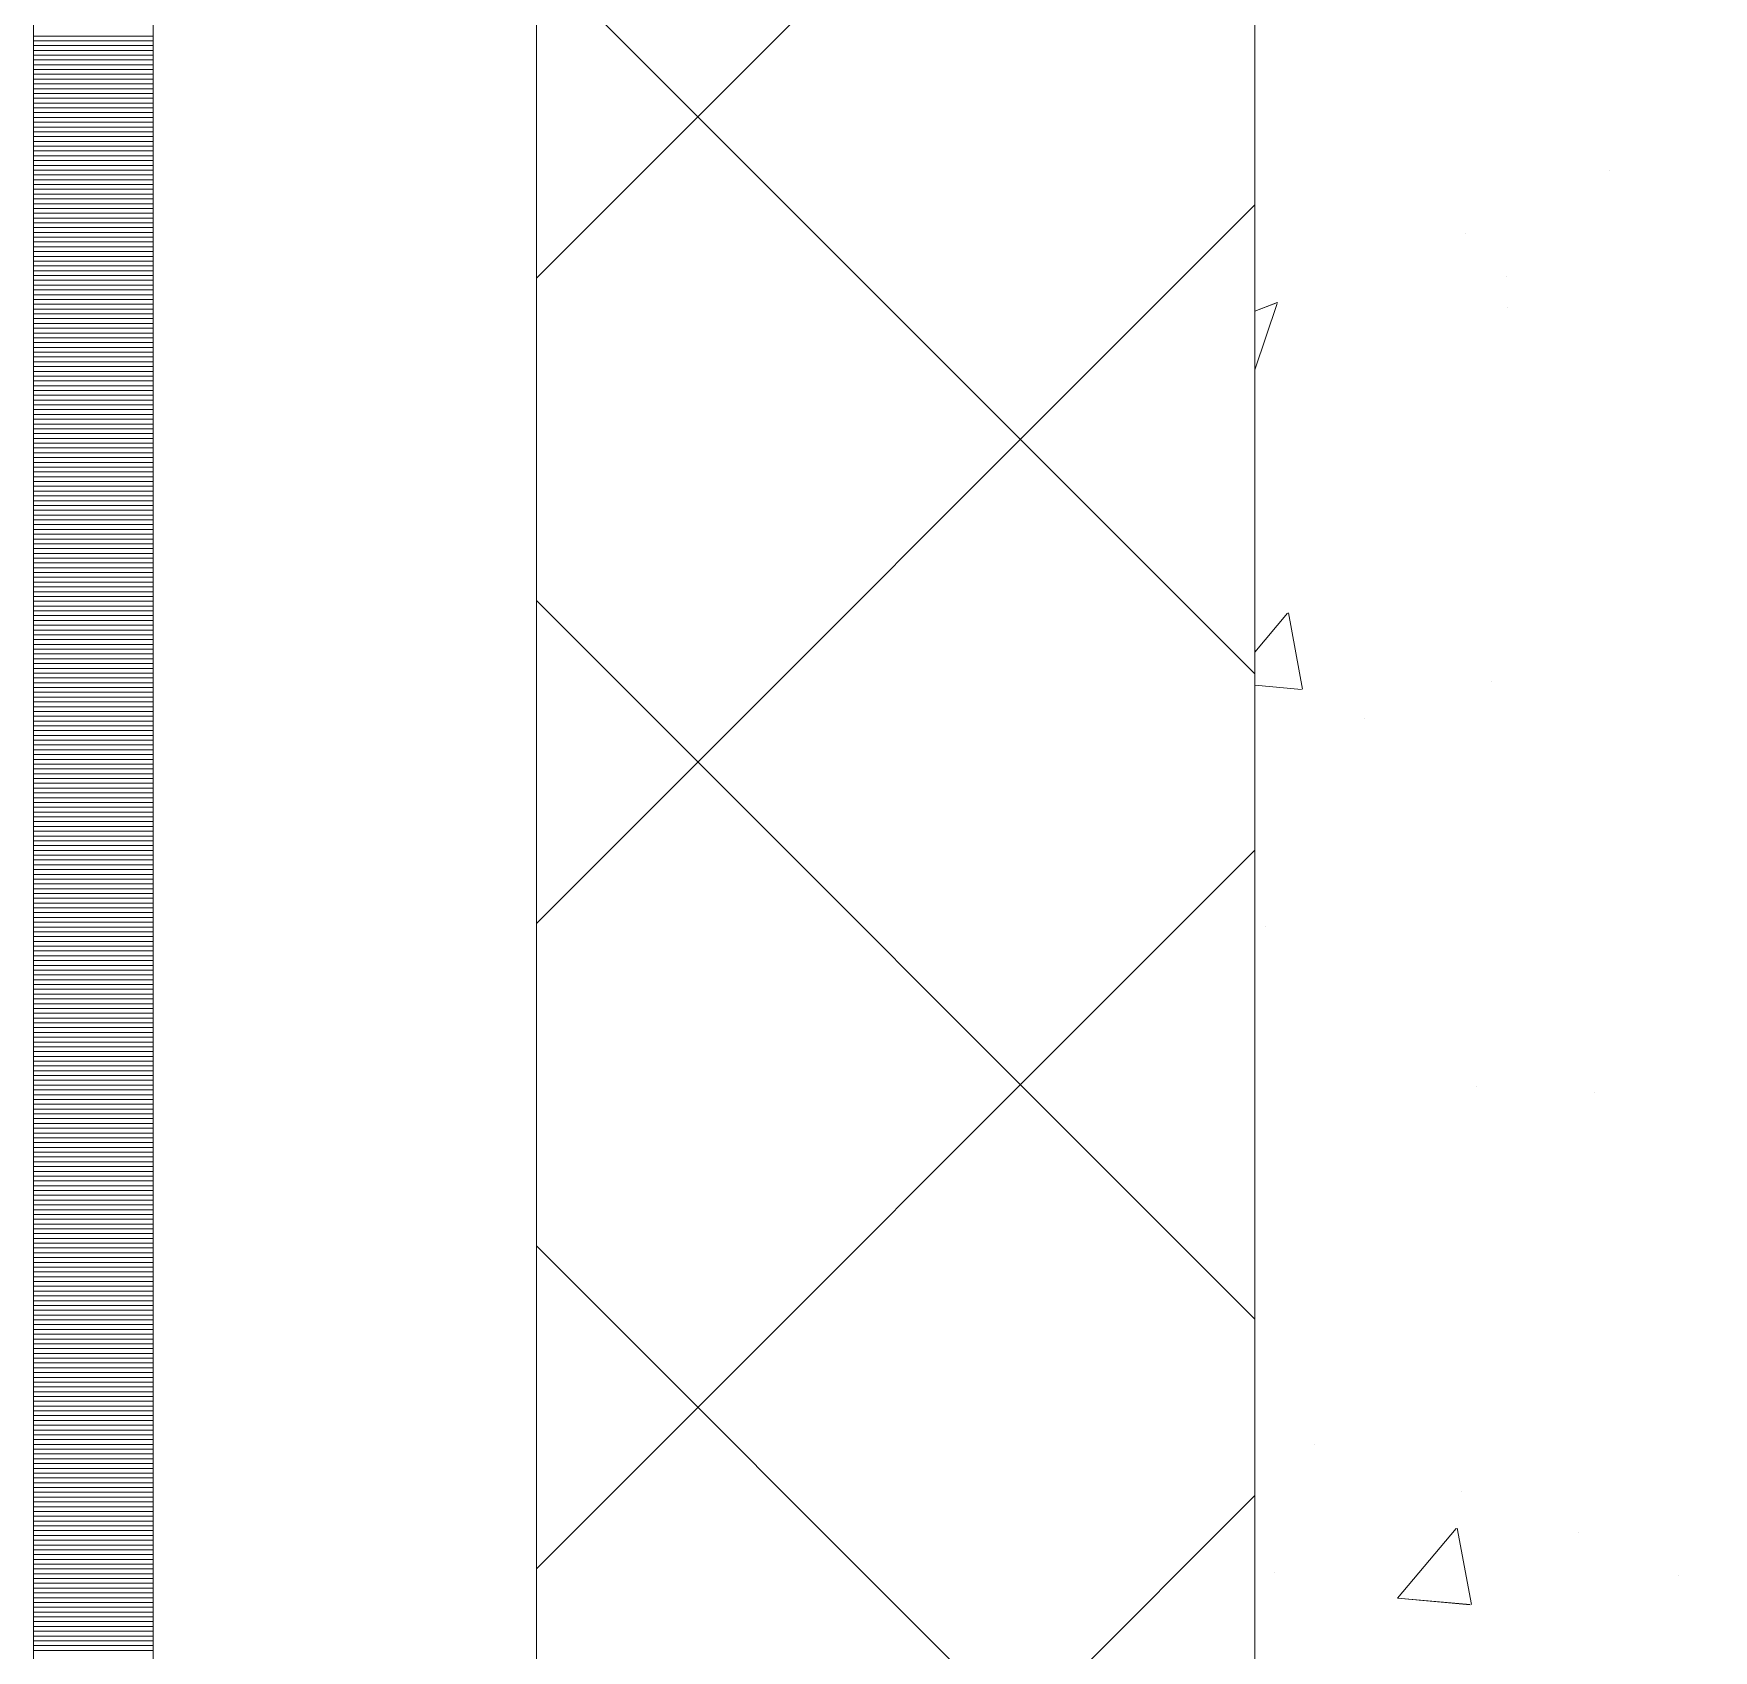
# Model space of a CAD drawing. Header units: millimetres. Extents: x 470010 to 1231400, y -134005 to 421770.
# Drawn here: x 672518.6 to 672869.3, y -40623.5 to -40286 of the extents above; entities that cross this region are included whole.
import ezdxf
from ezdxf.enums import TextEntityAlignment as Align

# ---------------------------------------------------------------- set-up
doc = ezdxf.new("R2010")
doc.units = ezdxf.units.MM
doc.linetypes.add('DASHED', pattern=[19.05, 12.7, -6.35])
doc.layers.get('Defpoints').update_dxf_attribs({"color": 140})
doc.layers.add('АР_Делит', color=120, linetype='Continuous', lineweight=0, plot=False)
for name, color, linetype, lineweight in [('АР_Стены ПЕНОблок', 52, 'Continuous', 20), ('АР_Тонкая', 254, 'Continuous', 5), ('АР_Утеплитель', 31, 'Continuous', 0), ('АР_Штриховка', 8, 'Continuous', 0)]:
    doc.layers.add(name, color=color, linetype=linetype, lineweight=lineweight)
doc.layers.add('РД_Оси_100', color=7, linetype='Continuous', lineweight=0, true_color=0x525252)
doc.styles.add('style1', font='ARIALN.TTF')

# ---------------------------------------------------------------- blocks, each defined once
blk = doc.blocks.new('СОШ_2200_АР_ОСИ_М100_28.05.24')
at = {"layer": 'АР_Делит', "color": 251, "linetype": 'DASHED', "true_color": 0x636466}
blk.add_lwpolyline([(114955, 135155), (114955, -355), (93595.036, -355), (93595.036, 13855), (94145, 13855), (94145, 68320), (66055, 68320), (66055, 13857.73), (83455, 13857.73), (83455, -355), (45245, -355), (45245, 13145), (44695, 13145), (44695, 26755), (45245, 26755), (45245, 68320), (20455, 68320), (20455, 26755), (27955, 26755), (27955, 13145), (-355, 13145), (-355, 100855)], dxfattribs=at)
blk = doc.blocks.new('A$C9108343f')
at = {"layer": 'АР_Стены ПЕНОблок', "color": 18, "linetype": 'Continuous', "lineweight": 20, "true_color": 0x000000}
blk.add_line((7054.96, 97555), (7054.96, 21355), dxfattribs=at)
at = {"layer": 'АР_Тонкая', "color": 18, "linetype": 'Continuous', "lineweight": 5, "true_color": 0x000000}
for p, q in [((6799.96, 97555), (6799.96, 21355)), ((6824.96, 97555), (6824.96, 21355)), ((6824.96, 21355), (6824.96, 97555)), ((6904.96, 21355), (6904.96, 97555))]:
    blk.add_line(p, q, dxfattribs=at)
at = {"layer": 'АР_Утеплитель', "color": 18, "linetype": 'Continuous', "lineweight": 0, "true_color": 0x000000}
for p, q in [((6904.96, 97555), (6904.96, 21355)), ((7054.96, 21355), (7054.96, 97555))]:
    blk.add_line(p, q, dxfattribs=at)
at = {"layer": 'АР_Штриховка', "color": 18, "linetype": 'Continuous', "lineweight": 0, "true_color": 0x000000}
for p, q in [((6904.96, 60029.2), (7054.96, 60179.2)), ((7054.96, 59946.63), (6904.96, 60096.63)), ((6799.96, 60079.75), (6824.96, 60079.75)), ((6799.96, 60078.75), (6824.96, 60078.75)), ((6799.96, 60077.75), (6824.96, 60077.75)), ((6799.96, 60076.75), (6824.96, 60076.75)), ((6799.96, 60075.75), (6824.96, 60075.75)), ((6799.96, 60074.75), (6824.96, 60074.75)), ((6799.96, 60073.75), (6824.96, 60073.75)), ((6799.96, 60072.75), (6824.96, 60072.75)), ((6799.96, 60071.75), (6824.96, 60071.75)), ((6799.96, 60070.75), (6824.96, 60070.75)), ((6799.96, 60069.75), (6824.96, 60069.75)), ((6799.96, 60068.75), (6824.96, 60068.75)), ((6799.96, 60067.75), (6824.96, 60067.75)), ((6799.96, 60066.75), (6824.96, 60066.75)), ((6799.96, 60065.75), (6824.96, 60065.75)), ((6799.96, 60064.75), (6824.96, 60064.75)), ((6799.96, 60063.75), (6824.96, 60063.75)), ((6799.96, 60062.75), (6824.96, 60062.75)), ((6799.96, 60061.75), (6824.96, 60061.75)), ((6799.96, 60060.75), (6824.96, 60060.75)), ((6799.96, 60059.75), (6824.96, 60059.75)), ((6799.96, 60058.75), (6824.96, 60058.75)), ((6799.96, 60057.75), (6824.96, 60057.75)), ((6799.96, 60056.75), (6824.96, 60056.75)), ((6799.96, 60055.75), (6824.96, 60055.75)), ((6799.96, 60054.75), (6824.96, 60054.75)), ((6799.96, 60053.75), (6824.96, 60053.75)), ((6799.96, 60052.75), (6824.96, 60052.75)), ((6799.96, 60051.75), (6824.96, 60051.75)), ((6799.96, 60050.75), (6824.96, 60050.75)), ((6799.96, 60049.75), (6824.96, 60049.75)), ((7129.09, 60051.7), (7129.09, 60051.7)), ((6799.96, 60048.75), (6824.96, 60048.75)), ((6799.96, 60047.75), (6824.96, 60047.75)), ((6799.96, 60046.75), (6824.96, 60046.75)), ((6799.96, 60045.75), (6824.96, 60045.75)), ((6799.96, 60044.75), (6824.96, 60044.75)), ((6799.96, 60043.75), (6824.96, 60043.75)), ((6799.96, 60042.75), (6824.96, 60042.75)), ((6904.96, 59894.49), (7054.96, 60044.49)), ((6799.96, 60041.75), (6824.96, 60041.75)), ((6799.96, 60040.75), (6824.96, 60040.75)), ((6799.96, 60039.75), (6824.96, 60039.75)), ((6799.96, 60038.75), (6824.96, 60038.75)), ((6799.96, 60037.75), (6824.96, 60037.75)), ((6799.96, 60036.75), (6824.96, 60036.75)), ((6799.96, 60035.75), (6824.96, 60035.75)), ((7099.04, 60038.46), (7099.04, 60038.46)), ((6799.96, 60034.75), (6824.96, 60034.75)), ((6799.96, 60033.75), (6824.96, 60033.75)), ((6799.96, 60032.75), (6824.96, 60032.75)), ((6799.96, 60031.75), (6824.96, 60031.75)), ((6799.96, 60030.75), (6824.96, 60030.75)), ((6799.96, 60029.75), (6824.96, 60029.75)), ((6799.96, 60028.75), (6824.96, 60028.75)), ((7107.47, 60029.58), (7107.47, 60029.58)), ((6799.96, 60027.75), (6824.96, 60027.75)), ((6799.96, 60026.75), (6824.96, 60026.75)), ((6799.96, 60025.75), (6824.96, 60025.75)), ((6799.96, 60024.75), (6824.96, 60024.75)), ((6799.96, 60023.75), (6824.96, 60023.75)), ((6799.96, 60022.75), (6824.96, 60022.75)), ((6799.96, 60021.75), (6824.96, 60021.75)), ((7054.96, 60022.28), (7059.66, 60024.09)), ((7054.96, 60010.07), (7059.61, 60023.94)), ((7107.78, 60023.02), (7107.78, 60023.02)), ((6799.96, 60020.75), (6824.96, 60020.75)), ((6799.96, 60019.75), (6824.96, 60019.75)), ((6799.96, 60018.75), (6824.96, 60018.75)), ((6799.96, 60017.75), (6824.96, 60017.75)), ((6799.96, 60016.75), (6824.96, 60016.75)), ((6799.96, 60015.75), (6824.96, 60015.75)), ((6799.96, 60014.75), (6824.96, 60014.75)), ((6799.96, 60013.75), (6824.96, 60013.75)), ((6799.96, 60012.75), (6824.96, 60012.75)), ((6799.96, 60011.75), (6824.96, 60011.75)), ((6799.96, 60010.75), (6824.96, 60010.75)), ((6799.96, 60009.75), (6824.96, 60009.75)), ((6799.96, 60008.75), (6824.96, 60008.75)), ((6799.96, 60007.75), (6824.96, 60007.75)), ((6799.96, 60006.75), (6824.96, 60006.75)), ((6799.96, 60005.75), (6824.96, 60005.75)), ((6799.96, 60004.75), (6824.96, 60004.75)), ((6799.96, 60003.75), (6824.96, 60003.75)), ((6799.96, 60002.75), (6824.96, 60002.75)), ((6799.96, 60001.75), (6824.96, 60001.75)), ((6799.96, 60000.75), (6824.96, 60000.75)), ((6799.96, 59999.75), (6824.96, 59999.75)), ((6799.96, 59998.75), (6824.96, 59998.75)), ((6799.96, 59997.75), (6824.96, 59997.75)), ((6799.96, 59996.75), (6824.96, 59996.75)), ((6799.96, 59995.75), (6824.96, 59995.75)), ((6799.96, 59994.75), (6824.96, 59994.75)), ((6799.96, 59993.75), (6824.96, 59993.75)), ((6799.96, 59992.75), (6824.96, 59992.75)), ((6799.96, 59991.75), (6824.96, 59991.75)), ((6799.96, 59990.75), (6824.96, 59990.75)), ((6799.96, 59989.75), (6824.96, 59989.75)), ((6799.96, 59988.75), (6824.96, 59988.75)), ((6799.96, 59987.75), (6824.96, 59987.75)), ((6799.96, 59986.75), (6824.96, 59986.75)), ((6799.96, 59985.75), (6824.96, 59985.75)), ((6799.96, 59984.75), (6824.96, 59984.75)), ((6799.96, 59983.75), (6824.96, 59983.75)), ((6799.96, 59982.75), (6824.96, 59982.75)), ((6799.96, 59981.75), (6824.96, 59981.75)), ((6799.96, 59980.75), (6824.96, 59980.75)), ((6799.96, 59979.75), (6824.96, 59979.75)), ((6799.96, 59978.75), (6824.96, 59978.75)), ((6799.96, 59977.75), (6824.96, 59977.75)), ((6799.96, 59976.75), (6824.96, 59976.75)), ((6799.96, 59975.75), (6824.96, 59975.75)), ((6799.96, 59974.75), (6824.96, 59974.75)), ((6799.96, 59973.75), (6824.96, 59973.75)), ((6799.96, 59972.75), (6824.96, 59972.75)), ((6799.96, 59971.75), (6824.96, 59971.75)), ((6799.96, 59970.75), (6824.96, 59970.75)), ((6799.96, 59969.75), (6824.96, 59969.75)), ((6799.96, 59968.75), (6824.96, 59968.75)), ((6799.96, 59967.75), (6824.96, 59967.75)), ((6799.96, 59966.75), (6824.96, 59966.75)), ((6799.96, 59965.75), (6824.96, 59965.75)), ((6799.96, 59964.75), (6824.96, 59964.75)), ((6799.96, 59963.75), (6824.96, 59963.75)), ((6799.96, 59962.75), (6824.96, 59962.75)), ((6799.96, 59961.75), (6824.96, 59961.75)), ((6799.96, 59960.75), (6824.96, 59960.75)), ((6799.96, 59959.75), (6824.96, 59959.75)), ((6799.96, 59958.75), (6824.96, 59958.75)), ((7054.96, 59811.92), (6904.96, 59961.92)), ((7054.96, 59951.15), (7061.77, 59959.28)), ((7064.93, 59943.39), (7061.99, 59959.31)), ((6799.96, 59957.75), (6824.96, 59957.75)), ((6799.96, 59956.75), (6824.96, 59956.75)), ((6799.96, 59955.75), (6824.96, 59955.75)), ((6799.96, 59954.75), (6824.96, 59954.75)), ((6799.96, 59953.75), (6824.96, 59953.75)), ((6799.96, 59952.75), (6824.96, 59952.75)), ((6799.96, 59951.75), (6824.96, 59951.75)), ((6799.96, 59950.75), (6824.96, 59950.75)), ((6799.96, 59949.75), (6824.96, 59949.75)), ((6799.96, 59948.75), (6824.96, 59948.75)), ((6799.96, 59947.75), (6824.96, 59947.75)), ((6799.96, 59946.75), (6824.96, 59946.75)), ((6799.96, 59945.75), (6824.96, 59945.75)), ((6799.96, 59944.75), (6824.96, 59944.75)), ((7104.38, 59945.03), (7104.38, 59945.03)), ((6799.96, 59943.75), (6824.96, 59943.75)), ((6799.96, 59942.75), (6824.96, 59942.75)), ((6799.96, 59941.75), (6824.96, 59941.75)), ((7054.96, 59944.21), (7064.71, 59943.35)), ((6799.96, 59940.75), (6824.96, 59940.75)), ((6799.96, 59939.75), (6824.96, 59939.75)), ((6799.96, 59938.75), (6824.96, 59938.75)), ((6799.96, 59937.75), (6824.96, 59937.75)), ((6799.96, 59936.75), (6824.96, 59936.75)), ((6799.96, 59935.75), (6824.96, 59935.75)), ((6799.96, 59934.75), (6824.96, 59934.75)), ((7077.96, 59937.38), (7077.96, 59937.38)), ((6799.96, 59933.75), (6824.96, 59933.75)), ((6799.96, 59932.75), (6824.96, 59932.75)), ((6799.96, 59931.75), (6824.96, 59931.75)), ((6799.96, 59930.75), (6824.96, 59930.75)), ((6799.96, 59929.75), (6824.96, 59929.75)), ((6799.96, 59928.75), (6824.96, 59928.75)), ((6799.96, 59927.75), (6824.96, 59927.75)), ((6799.96, 59926.75), (6824.96, 59926.75)), ((6799.96, 59925.75), (6824.96, 59925.75)), ((6799.96, 59924.75), (6824.96, 59924.75)), ((6799.96, 59923.75), (6824.96, 59923.75)), ((6799.96, 59922.75), (6824.96, 59922.75)), ((6799.96, 59921.75), (6824.96, 59921.75)), ((6799.96, 59920.75), (6824.96, 59920.75)), ((6799.96, 59919.75), (6824.96, 59919.75)), ((6799.96, 59918.75), (6824.96, 59918.75)), ((6799.96, 59917.75), (6824.96, 59917.75)), ((6799.96, 59916.75), (6824.96, 59916.75)), ((6799.96, 59915.75), (6824.96, 59915.75)), ((6799.96, 59914.75), (6824.96, 59914.75)), ((6799.96, 59913.75), (6824.96, 59913.75)), ((6799.96, 59912.75), (6824.96, 59912.75)), ((6799.96, 59911.75), (6824.96, 59911.75)), ((6799.96, 59910.75), (6824.96, 59910.75)), ((6799.96, 59909.75), (6824.96, 59909.75)), ((6904.96, 59759.79), (7054.96, 59909.79)), ((6799.96, 59908.75), (6824.96, 59908.75)), ((6799.96, 59907.75), (6824.96, 59907.75)), ((6799.96, 59906.75), (6824.96, 59906.75)), ((6799.96, 59905.75), (6824.96, 59905.75)), ((6799.96, 59904.75), (6824.96, 59904.75)), ((6799.96, 59903.75), (6824.96, 59903.75)), ((6799.96, 59902.75), (6824.96, 59902.75)), ((6799.96, 59901.75), (6824.96, 59901.75)), ((6799.96, 59900.75), (6824.96, 59900.75)), ((6799.96, 59899.75), (6824.96, 59899.75)), ((6799.96, 59898.75), (6824.96, 59898.75)), ((6799.96, 59897.75), (6824.96, 59897.75)), ((6799.96, 59896.75), (6824.96, 59896.75)), ((6799.96, 59895.75), (6824.96, 59895.75)), ((6799.96, 59894.75), (6824.96, 59894.75)), ((6799.96, 59893.75), (6824.96, 59893.75)), ((6799.96, 59892.75), (6824.96, 59892.75)), ((7057.25, 59893.91), (7057.25, 59893.91)), ((6799.96, 59891.75), (6824.96, 59891.75)), ((6799.96, 59890.75), (6824.96, 59890.75)), ((6799.96, 59889.75), (6824.96, 59889.75)), ((6799.96, 59888.75), (6824.96, 59888.75)), ((6799.96, 59887.75), (6824.96, 59887.75)), ((6799.96, 59886.75), (6824.96, 59886.75)), ((6799.96, 59885.75), (6824.96, 59885.75)), ((6799.96, 59884.75), (6824.96, 59884.75)), ((6799.96, 59883.75), (6824.96, 59883.75)), ((6799.96, 59882.75), (6824.96, 59882.75)), ((6799.96, 59881.75), (6824.96, 59881.75)), ((6799.96, 59880.75), (6824.96, 59880.75)), ((6799.96, 59879.75), (6824.96, 59879.75)), ((6799.96, 59878.75), (6824.96, 59878.75)), ((6799.96, 59877.75), (6824.96, 59877.75)), ((6799.96, 59876.75), (6824.96, 59876.75)), ((6799.96, 59875.75), (6824.96, 59875.75)), ((6799.96, 59874.75), (6824.96, 59874.75)), ((6799.96, 59873.75), (6824.96, 59873.75)), ((6799.96, 59872.75), (6824.96, 59872.75)), ((6799.96, 59871.75), (6824.96, 59871.75)), ((6799.96, 59870.75), (6824.96, 59870.75)), ((6799.96, 59869.75), (6824.96, 59869.75)), ((6799.96, 59868.75), (6824.96, 59868.75)), ((6799.96, 59867.75), (6824.96, 59867.75)), ((6799.96, 59866.75), (6824.96, 59866.75)), ((6799.96, 59865.75), (6824.96, 59865.75)), ((6799.96, 59864.75), (6824.96, 59864.75)), ((6799.96, 59863.75), (6824.96, 59863.75)), ((6799.96, 59862.75), (6824.96, 59862.75)), ((6799.96, 59861.75), (6824.96, 59861.75)), ((6799.96, 59860.75), (6824.96, 59860.75)), ((7101.29, 59860.47), (7101.29, 59860.47)), ((6799.96, 59859.75), (6824.96, 59859.75)), ((6799.96, 59858.75), (6824.96, 59858.75)), ((6799.96, 59857.75), (6824.96, 59857.75)), ((7125.81, 59859.22), (7125.81, 59859.22)), ((6799.96, 59856.75), (6824.96, 59856.75)), ((6799.96, 59855.75), (6824.96, 59855.75)), ((6799.96, 59854.75), (6824.96, 59854.75)), ((6799.96, 59853.75), (6824.96, 59853.75)), ((6799.96, 59852.75), (6824.96, 59852.75)), ((6799.96, 59851.75), (6824.96, 59851.75)), ((6799.96, 59850.75), (6824.96, 59850.75)), ((6799.96, 59849.75), (6824.96, 59849.75)), ((6799.96, 59848.75), (6824.96, 59848.75)), ((6799.96, 59847.75), (6824.96, 59847.75)), ((6799.96, 59846.75), (6824.96, 59846.75)), ((6799.96, 59845.75), (6824.96, 59845.75)), ((6799.96, 59844.75), (6824.96, 59844.75)), ((6799.96, 59843.75), (6824.96, 59843.75)), ((6799.96, 59842.75), (6824.96, 59842.75)), ((6799.96, 59841.75), (6824.96, 59841.75)), ((6799.96, 59840.75), (6824.96, 59840.75)), ((6799.96, 59839.75), (6824.96, 59839.75)), ((6799.96, 59838.75), (6824.96, 59838.75)), ((6799.96, 59837.75), (6824.96, 59837.75)), ((6799.96, 59836.75), (6824.96, 59836.75)), ((6799.96, 59835.75), (6824.96, 59835.75)), ((6799.96, 59834.75), (6824.96, 59834.75)), ((6799.96, 59833.75), (6824.96, 59833.75)), ((6799.96, 59832.75), (6824.96, 59832.75)), ((6799.96, 59831.75), (6824.96, 59831.75)), ((6799.96, 59830.75), (6824.96, 59830.75)), ((6799.96, 59829.75), (6824.96, 59829.75)), ((6799.96, 59828.75), (6824.96, 59828.75)), ((6799.96, 59827.75), (6824.96, 59827.75)), ((6799.96, 59826.75), (6824.96, 59826.75)), ((6799.96, 59825.75), (6824.96, 59825.75)), ((7054.96, 59677.22), (6904.96, 59827.22)), ((6799.96, 59824.75), (6824.96, 59824.75)), ((6799.96, 59823.75), (6824.96, 59823.75)), ((6799.96, 59822.75), (6824.96, 59822.75)), ((6799.96, 59821.75), (6824.96, 59821.75)), ((6799.96, 59820.75), (6824.96, 59820.75)), ((6799.96, 59819.75), (6824.96, 59819.75)), ((6799.96, 59818.75), (6824.96, 59818.75)), ((6799.96, 59817.75), (6824.96, 59817.75)), ((6799.96, 59816.75), (6824.96, 59816.75)), ((6799.96, 59815.75), (6824.96, 59815.75)), ((6799.96, 59814.75), (6824.96, 59814.75)), ((6799.96, 59813.75), (6824.96, 59813.75)), ((6799.96, 59812.75), (6824.96, 59812.75)), ((6799.96, 59811.75), (6824.96, 59811.75)), ((6799.96, 59810.75), (6824.96, 59810.75)), ((6799.96, 59809.75), (6824.96, 59809.75)), ((6799.96, 59808.75), (6824.96, 59808.75)), ((6799.96, 59807.75), (6824.96, 59807.75)), ((6799.96, 59806.75), (6824.96, 59806.75)), ((6799.96, 59805.75), (6824.96, 59805.75)), ((6799.96, 59804.75), (6824.96, 59804.75)), ((6799.96, 59803.75), (6824.96, 59803.75)), ((6799.96, 59802.75), (6824.96, 59802.75)), ((6799.96, 59801.75), (6824.96, 59801.75)), ((6799.96, 59800.75), (6824.96, 59800.75)), ((6799.96, 59799.75), (6824.96, 59799.75)), ((6799.96, 59798.75), (6824.96, 59798.75)), ((6799.96, 59797.75), (6824.96, 59797.75)), ((6799.96, 59796.75), (6824.96, 59796.75)), ((6799.96, 59795.75), (6824.96, 59795.75)), ((6799.96, 59794.75), (6824.96, 59794.75)), ((6799.96, 59793.75), (6824.96, 59793.75)), ((6799.96, 59792.75), (6824.96, 59792.75)), ((6799.96, 59791.75), (6824.96, 59791.75)), ((6799.96, 59790.75), (6824.96, 59790.75)), ((6799.96, 59789.75), (6824.96, 59789.75)), ((6799.96, 59788.75), (6824.96, 59788.75)), ((6799.96, 59787.75), (6824.96, 59787.75)), ((6799.96, 59786.75), (6824.96, 59786.75)), ((6799.96, 59785.75), (6824.96, 59785.75)), ((6799.96, 59784.75), (6824.96, 59784.75)), ((6799.96, 59783.75), (6824.96, 59783.75)), ((7067.48, 59785.83), (7067.48, 59785.83)), ((6799.96, 59782.75), (6824.96, 59782.75)), ((6799.96, 59781.75), (6824.96, 59781.75)), ((6799.96, 59780.75), (6824.96, 59780.75)), ((6799.96, 59779.75), (6824.96, 59779.75)), ((6799.96, 59778.75), (6824.96, 59778.75)), ((6799.96, 59777.75), (6824.96, 59777.75)), ((6799.96, 59776.75), (6824.96, 59776.75)), ((6799.96, 59775.75), (6824.96, 59775.75)), ((6799.96, 59774.75), (6824.96, 59774.75)), ((6799.96, 59773.75), (6824.96, 59773.75)), ((6799.96, 59772.75), (6824.96, 59772.75)), ((6904.96, 59625.08), (7054.96, 59775.08)), ((7098.21, 59775.92), (7098.21, 59775.92)), ((6799.96, 59771.75), (6824.96, 59771.75)), ((6799.96, 59770.75), (6824.96, 59770.75)), ((6799.96, 59769.75), (6824.96, 59769.75)), ((6799.96, 59768.75), (6824.96, 59768.75)), ((6799.96, 59767.75), (6824.96, 59767.75)), ((6799.96, 59766.75), (6824.96, 59766.75)), ((6799.96, 59765.75), (6824.96, 59765.75)), ((7084.77, 59753.63), (7097.02, 59768.22)), ((7100.17, 59752.34), (7097.23, 59768.26)), ((7122.58, 59767.41), (7122.58, 59767.41)), ((6799.96, 59764.75), (6824.96, 59764.75)), ((6799.96, 59763.75), (6824.96, 59763.75)), ((6799.96, 59762.75), (6824.96, 59762.75)), ((6799.96, 59761.75), (6824.96, 59761.75)), ((6799.96, 59760.75), (6824.96, 59760.75)), ((6799.96, 59759.75), (6824.96, 59759.75)), ((6799.96, 59758.75), (6824.96, 59758.75)), ((7058.99, 59759.04), (7058.99, 59759.04)), ((6799.96, 59757.75), (6824.96, 59757.75)), ((6799.96, 59756.75), (6824.96, 59756.75)), ((6799.96, 59755.75), (6824.96, 59755.75)), ((7143.38, 59758.39), (7143.38, 59758.39)), ((6799.96, 59754.75), (6824.96, 59754.75)), ((6799.96, 59753.75), (6824.96, 59753.75)), ((6799.96, 59752.75), (6824.96, 59752.75)), ((6799.96, 59751.75), (6824.96, 59751.75)), ((7084.77, 59753.62), (7099.95, 59752.3)), ((6799.96, 59750.75), (6824.96, 59750.75)), ((6799.96, 59749.75), (6824.96, 59749.75)), ((6799.96, 59748.75), (6824.96, 59748.75)), ((6799.96, 59747.75), (6824.96, 59747.75)), ((6799.96, 59746.75), (6824.96, 59746.75)), ((6799.96, 59745.75), (6824.96, 59745.75)), ((6799.96, 59744.75), (6824.96, 59744.75)), ((6799.96, 59743.75), (6824.96, 59743.75))]:
    blk.add_line(p, q, dxfattribs=at)
at = {"layer": 'РД_Оси_100'}
blk.add_blockref('СОШ_2200_АР_ОСИ_М100_28.05.24', (7154.96, 6755), dxfattribs=at)
at = {"layer": 'Defpoints', "color": 18, "true_color": 0x000000, "style": 'style1'}
for p in [(143949.34, 316089.12), (143974.98, 281639.5), (143890.4, 273244.71), (143839.99, 264276.81), (143967.75, 254892.38), (12251.96, 104178.14), (12382.58, 96023.14)]:
    blk.add_attdef('АР-ПОМЕЩЕНИЕ:НАИМЕНОВАНИЕ', text='', height=100, dxfattribs=at).set_placement(p, align=Align.MIDDLE)
at = {"layer": 'Defpoints', "color": 18, "true_color": 0x000000, "style": 'style1', "flags": 8}
for p in [(143951.3, 279099.09), (143848.34, 269251.11), (143875.33, 260094.25), (144049.74, 250824.7), (163419.28, 238153.36), (155897.46, 237965.97), (183037.2, 237965.97), (143342.94, 237876.19)]:
    blk.add_attdef('АР-ПОМЕЩЕНИЕ:НАИМЕНОВАНИЕ', text='', height=100, dxfattribs=at).set_placement(p, align=Align.MIDDLE)

msp = doc.modelspace()

# ---------------------------------------------------------------- linework, layer by layer
at = {"layer": 'АР_Стены ПЕНОблок', "color": 18, "linetype": 'Continuous', "lineweight": 20, "true_color": 0x000000}
msp.add_line((672773.57, -2811.242), (672773.57, -79011.242), dxfattribs=at)
at = {"layer": 'АР_Тонкая', "color": 18, "linetype": 'Continuous', "lineweight": 5, "true_color": 0x000000}
for p, q in [((672518.57, -2811.242), (672518.57, -79011.242)), ((672543.57, -2811.242), (672543.57, -79011.242)), ((672543.57, -79011.242), (672543.57, -2811.242)), ((672623.57, -79011.242), (672623.57, -2811.242))]:
    msp.add_line(p, q, dxfattribs=at)
at = {"layer": 'АР_Утеплитель', "color": 18, "linetype": 'Continuous', "lineweight": 0, "true_color": 0x000000}
for p, q in [((672623.57, -2811.242), (672623.57, -79011.242)), ((672773.57, -79011.242), (672773.57, -2811.242))]:
    msp.add_line(p, q, dxfattribs=at)
at = {"layer": 'АР_Штриховка', "color": 18, "linetype": 'Continuous', "lineweight": 0, "true_color": 0x000000}
for p, q in [((672623.57, -40337.047), (672773.57, -40187.047)), ((672773.57, -40419.614), (672623.57, -40269.614)), ((672518.57, -40286.492), (672543.57, -40286.492)), ((672518.57, -40287.492), (672543.57, -40287.492)), ((672518.57, -40288.492), (672543.57, -40288.492)), ((672518.57, -40289.492), (672543.57, -40289.492)), ((672518.57, -40290.492), (672543.57, -40290.492)), ((672518.57, -40291.492), (672543.57, -40291.492)), ((672518.57, -40292.492), (672543.57, -40292.492)), ((672518.57, -40293.492), (672543.57, -40293.492)), ((672518.57, -40294.492), (672543.57, -40294.492)), ((672518.57, -40295.492), (672543.57, -40295.492)), ((672518.57, -40296.492), (672543.57, -40296.492)), ((672518.57, -40297.492), (672543.57, -40297.492)), ((672518.57, -40298.492), (672543.57, -40298.492)), ((672518.57, -40299.492), (672543.57, -40299.492)), ((672518.57, -40300.492), (672543.57, -40300.492)), ((672518.57, -40301.492), (672543.57, -40301.492)), ((672518.57, -40302.492), (672543.57, -40302.492)), ((672518.57, -40303.492), (672543.57, -40303.492)), ((672518.57, -40304.492), (672543.57, -40304.492)), ((672518.57, -40305.492), (672543.57, -40305.492)), ((672518.57, -40306.492), (672543.57, -40306.492)), ((672518.57, -40307.492), (672543.57, -40307.492)), ((672518.57, -40308.492), (672543.57, -40308.492)), ((672518.57, -40309.492), (672543.57, -40309.492)), ((672518.57, -40310.492), (672543.57, -40310.492)), ((672518.57, -40311.492), (672543.57, -40311.492)), ((672518.57, -40312.492), (672543.57, -40312.492)), ((672518.57, -40313.492), (672543.57, -40313.492)), ((672518.57, -40314.492), (672543.57, -40314.492)), ((672518.57, -40315.492), (672543.57, -40315.492)), ((672518.57, -40316.492), (672543.57, -40316.492)), ((672518.57, -40317.492), (672543.57, -40317.492)), ((672518.57, -40318.492), (672543.57, -40318.492)), ((672518.57, -40319.492), (672543.57, -40319.492)), ((672518.57, -40320.492), (672543.57, -40320.492)), ((672518.57, -40321.492), (672543.57, -40321.492)), ((672518.57, -40322.492), (672543.57, -40322.492)), ((672623.57, -40471.751), (672773.57, -40321.751)), ((672518.57, -40323.492), (672543.57, -40323.492)), ((672518.57, -40324.492), (672543.57, -40324.492)), ((672518.57, -40325.492), (672543.57, -40325.492)), ((672518.57, -40326.492), (672543.57, -40326.492)), ((672518.57, -40327.492), (672543.57, -40327.492)), ((672518.57, -40328.492), (672543.57, -40328.492)), ((672518.57, -40329.492), (672543.57, -40329.492)), ((672518.57, -40330.492), (672543.57, -40330.492)), ((672518.57, -40331.492), (672543.57, -40331.492)), ((672518.57, -40332.492), (672543.57, -40332.492)), ((672518.57, -40333.492), (672543.57, -40333.492)), ((672518.57, -40334.492), (672543.57, -40334.492)), ((672518.57, -40335.492), (672543.57, -40335.492)), ((672518.57, -40336.492), (672543.57, -40336.492)), ((672518.57, -40337.492), (672543.57, -40337.492)), ((672518.57, -40338.492), (672543.57, -40338.492)), ((672518.57, -40339.492), (672543.57, -40339.492)), ((672518.57, -40340.492), (672543.57, -40340.492)), ((672518.57, -40341.492), (672543.57, -40341.492)), ((672518.57, -40342.492), (672543.57, -40342.492)), ((672518.57, -40343.492), (672543.57, -40343.492)), ((672773.57, -40343.959), (672778.275, -40342.153)), ((672773.57, -40356.17), (672778.224, -40342.301)), ((672518.57, -40344.492), (672543.57, -40344.492)), ((672518.57, -40345.492), (672543.57, -40345.492)), ((672518.57, -40346.492), (672543.57, -40346.492)), ((672518.57, -40347.492), (672543.57, -40347.492)), ((672518.57, -40348.492), (672543.57, -40348.492)), ((672518.57, -40349.492), (672543.57, -40349.492)), ((672518.57, -40350.492), (672543.57, -40350.492)), ((672518.57, -40351.492), (672543.57, -40351.492)), ((672518.57, -40352.492), (672543.57, -40352.492)), ((672518.57, -40353.492), (672543.57, -40353.492)), ((672518.57, -40354.492), (672543.57, -40354.492)), ((672518.57, -40355.492), (672543.57, -40355.492)), ((672518.57, -40356.492), (672543.57, -40356.492)), ((672518.57, -40357.492), (672543.57, -40357.492)), ((672518.57, -40358.492), (672543.57, -40358.492)), ((672518.57, -40359.492), (672543.57, -40359.492)), ((672518.57, -40360.492), (672543.57, -40360.492)), ((672518.57, -40361.492), (672543.57, -40361.492)), ((672518.57, -40362.492), (672543.57, -40362.492)), ((672518.57, -40363.492), (672543.57, -40363.492)), ((672518.57, -40364.492), (672543.57, -40364.492)), ((672518.57, -40365.492), (672543.57, -40365.492)), ((672518.57, -40366.492), (672543.57, -40366.492)), ((672518.57, -40367.492), (672543.57, -40367.492)), ((672518.57, -40368.492), (672543.57, -40368.492)), ((672518.57, -40369.492), (672543.57, -40369.492)), ((672518.57, -40370.492), (672543.57, -40370.492)), ((672518.57, -40371.492), (672543.57, -40371.492)), ((672518.57, -40372.492), (672543.57, -40372.492)), ((672518.57, -40373.492), (672543.57, -40373.492)), ((672518.57, -40374.492), (672543.57, -40374.492)), ((672518.57, -40375.492), (672543.57, -40375.492)), ((672518.57, -40376.492), (672543.57, -40376.492)), ((672518.57, -40377.492), (672543.57, -40377.492)), ((672518.57, -40378.492), (672543.57, -40378.492)), ((672518.57, -40379.492), (672543.57, -40379.492)), ((672518.57, -40380.492), (672543.57, -40380.492)), ((672518.57, -40381.492), (672543.57, -40381.492)), ((672518.57, -40382.492), (672543.57, -40382.492)), ((672518.57, -40383.492), (672543.57, -40383.492)), ((672518.57, -40384.492), (672543.57, -40384.492)), ((672518.57, -40385.492), (672543.57, -40385.492)), ((672518.57, -40386.492), (672543.57, -40386.492)), ((672518.57, -40387.492), (672543.57, -40387.492)), ((672518.57, -40388.492), (672543.57, -40388.492)), ((672518.57, -40389.492), (672543.57, -40389.492)), ((672518.57, -40390.492), (672543.57, -40390.492)), ((672518.57, -40391.492), (672543.57, -40391.492)), ((672518.57, -40392.492), (672543.57, -40392.492)), ((672518.57, -40393.492), (672543.57, -40393.492)), ((672518.57, -40394.492), (672543.57, -40394.492)), ((672518.57, -40395.492), (672543.57, -40395.492)), ((672518.57, -40396.492), (672543.57, -40396.492)), ((672518.57, -40397.492), (672543.57, -40397.492)), ((672518.57, -40398.492), (672543.57, -40398.492)), ((672518.57, -40399.492), (672543.57, -40399.492)), ((672518.57, -40400.492), (672543.57, -40400.492)), ((672518.57, -40401.492), (672543.57, -40401.492)), ((672518.57, -40402.492), (672543.57, -40402.492)), ((672518.57, -40403.492), (672543.57, -40403.492)), ((672518.57, -40404.492), (672543.57, -40404.492)), ((672518.57, -40405.492), (672543.57, -40405.492)), ((672518.57, -40406.492), (672543.57, -40406.492)), ((672773.57, -40554.317), (672623.57, -40404.317)), ((672773.57, -40415.087), (672780.386, -40406.964)), ((672783.541, -40422.85), (672780.604, -40406.929)), ((672518.57, -40407.492), (672543.57, -40407.492)), ((672518.57, -40408.492), (672543.57, -40408.492)), ((672518.57, -40409.492), (672543.57, -40409.492)), ((672518.57, -40410.492), (672543.57, -40410.492)), ((672518.57, -40411.492), (672543.57, -40411.492)), ((672518.57, -40412.492), (672543.57, -40412.492)), ((672518.57, -40413.492), (672543.57, -40413.492)), ((672518.57, -40414.492), (672543.57, -40414.492)), ((672518.57, -40415.492), (672543.57, -40415.492)), ((672518.57, -40416.492), (672543.57, -40416.492)), ((672518.57, -40417.492), (672543.57, -40417.492)), ((672518.57, -40418.492), (672543.57, -40418.492)), ((672518.57, -40419.492), (672543.57, -40419.492)), ((672518.57, -40420.492), (672543.57, -40420.492)), ((672518.57, -40421.492), (672543.57, -40421.492)), ((672518.57, -40422.492), (672543.57, -40422.492)), ((672518.57, -40423.492), (672543.57, -40423.492)), ((672518.57, -40424.492), (672543.57, -40424.492)), ((672773.57, -40422.037), (672783.322, -40422.89)), ((672518.57, -40425.492), (672543.57, -40425.492)), ((672518.57, -40426.492), (672543.57, -40426.492)), ((672518.57, -40427.492), (672543.57, -40427.492)), ((672518.57, -40428.492), (672543.57, -40428.492)), ((672518.57, -40429.492), (672543.57, -40429.492)), ((672518.57, -40430.492), (672543.57, -40430.492)), ((672518.57, -40431.492), (672543.57, -40431.492)), ((672518.57, -40432.492), (672543.57, -40432.492)), ((672518.57, -40433.492), (672543.57, -40433.492)), ((672518.57, -40434.492), (672543.57, -40434.492)), ((672518.57, -40435.492), (672543.57, -40435.492)), ((672518.57, -40436.492), (672543.57, -40436.492)), ((672518.57, -40437.492), (672543.57, -40437.492)), ((672518.57, -40438.492), (672543.57, -40438.492)), ((672518.57, -40439.492), (672543.57, -40439.492)), ((672518.57, -40440.492), (672543.57, -40440.492)), ((672518.57, -40441.492), (672543.57, -40441.492)), ((672518.57, -40442.492), (672543.57, -40442.492)), ((672518.57, -40443.492), (672543.57, -40443.492)), ((672518.57, -40444.492), (672543.57, -40444.492)), ((672518.57, -40445.492), (672543.57, -40445.492)), ((672518.57, -40446.492), (672543.57, -40446.492)), ((672518.57, -40447.492), (672543.57, -40447.492)), ((672518.57, -40448.492), (672543.57, -40448.492)), ((672518.57, -40449.492), (672543.57, -40449.492)), ((672518.57, -40450.492), (672543.57, -40450.492)), ((672518.57, -40451.492), (672543.57, -40451.492)), ((672518.57, -40452.492), (672543.57, -40452.492)), ((672518.57, -40453.492), (672543.57, -40453.492)), ((672518.57, -40454.492), (672543.57, -40454.492)), ((672518.57, -40455.492), (672543.57, -40455.492)), ((672518.57, -40456.492), (672543.57, -40456.492)), ((672518.57, -40457.492), (672543.57, -40457.492)), ((672518.57, -40458.492), (672543.57, -40458.492)), ((672518.57, -40459.492), (672543.57, -40459.492)), ((672623.57, -40606.454), (672773.57, -40456.454)), ((672518.57, -40460.492), (672543.57, -40460.492)), ((672518.57, -40461.492), (672543.57, -40461.492)), ((672518.57, -40462.492), (672543.57, -40462.492)), ((672518.57, -40463.492), (672543.57, -40463.492)), ((672518.57, -40464.492), (672543.57, -40464.492)), ((672518.57, -40465.492), (672543.57, -40465.492)), ((672518.57, -40466.492), (672543.57, -40466.492)), ((672518.57, -40467.492), (672543.57, -40467.492)), ((672518.57, -40468.492), (672543.57, -40468.492)), ((672518.57, -40469.492), (672543.57, -40469.492)), ((672518.57, -40470.492), (672543.57, -40470.492)), ((672518.57, -40471.492), (672543.57, -40471.492)), ((672518.57, -40472.492), (672543.57, -40472.492)), ((672518.57, -40473.492), (672543.57, -40473.492)), ((672518.57, -40474.492), (672543.57, -40474.492)), ((672518.57, -40475.492), (672543.57, -40475.492)), ((672518.57, -40476.492), (672543.57, -40476.492)), ((672518.57, -40477.492), (672543.57, -40477.492)), ((672518.57, -40478.492), (672543.57, -40478.492)), ((672518.57, -40479.492), (672543.57, -40479.492)), ((672518.57, -40480.492), (672543.57, -40480.492)), ((672518.57, -40481.492), (672543.57, -40481.492)), ((672518.57, -40482.492), (672543.57, -40482.492)), ((672518.57, -40483.492), (672543.57, -40483.492)), ((672518.57, -40484.492), (672543.57, -40484.492)), ((672518.57, -40485.492), (672543.57, -40485.492)), ((672518.57, -40486.492), (672543.57, -40486.492)), ((672518.57, -40487.492), (672543.57, -40487.492)), ((672518.57, -40488.492), (672543.57, -40488.492)), ((672518.57, -40489.492), (672543.57, -40489.492)), ((672518.57, -40490.492), (672543.57, -40490.492)), ((672518.57, -40491.492), (672543.57, -40491.492)), ((672518.57, -40492.492), (672543.57, -40492.492)), ((672518.57, -40493.492), (672543.57, -40493.492)), ((672518.57, -40494.492), (672543.57, -40494.492)), ((672518.57, -40495.492), (672543.57, -40495.492)), ((672518.57, -40496.492), (672543.57, -40496.492)), ((672518.57, -40497.492), (672543.57, -40497.492)), ((672518.57, -40498.492), (672543.57, -40498.492)), ((672518.57, -40499.492), (672543.57, -40499.492)), ((672518.57, -40500.492), (672543.57, -40500.492)), ((672518.57, -40501.492), (672543.57, -40501.492)), ((672518.57, -40502.492), (672543.57, -40502.492)), ((672518.57, -40503.492), (672543.57, -40503.492)), ((672518.57, -40504.492), (672543.57, -40504.492)), ((672518.57, -40505.492), (672543.57, -40505.492)), ((672518.57, -40506.492), (672543.57, -40506.492)), ((672518.57, -40507.492), (672543.57, -40507.492)), ((672518.57, -40508.492), (672543.57, -40508.492)), ((672518.57, -40509.492), (672543.57, -40509.492)), ((672518.57, -40510.492), (672543.57, -40510.492)), ((672518.57, -40511.492), (672543.57, -40511.492)), ((672518.57, -40512.492), (672543.57, -40512.492)), ((672518.57, -40513.492), (672543.57, -40513.492)), ((672518.57, -40514.492), (672543.57, -40514.492)), ((672518.57, -40515.492), (672543.57, -40515.492)), ((672518.57, -40516.492), (672543.57, -40516.492)), ((672518.57, -40517.492), (672543.57, -40517.492)), ((672518.57, -40518.492), (672543.57, -40518.492)), ((672518.57, -40519.492), (672543.57, -40519.492)), ((672518.57, -40520.492), (672543.57, -40520.492)), ((672518.57, -40521.492), (672543.57, -40521.492)), ((672518.57, -40522.492), (672543.57, -40522.492)), ((672518.57, -40523.492), (672543.57, -40523.492)), ((672518.57, -40524.492), (672543.57, -40524.492)), ((672518.57, -40525.492), (672543.57, -40525.492)), ((672518.57, -40526.492), (672543.57, -40526.492)), ((672518.57, -40527.492), (672543.57, -40527.492)), ((672518.57, -40528.492), (672543.57, -40528.492)), ((672518.57, -40529.492), (672543.57, -40529.492)), ((672518.57, -40530.492), (672543.57, -40530.492)), ((672518.57, -40531.492), (672543.57, -40531.492)), ((672518.57, -40532.492), (672543.57, -40532.492)), ((672518.57, -40533.492), (672543.57, -40533.492)), ((672518.57, -40534.492), (672543.57, -40534.492)), ((672518.57, -40535.492), (672543.57, -40535.492)), ((672518.57, -40536.492), (672543.57, -40536.492)), ((672518.57, -40537.492), (672543.57, -40537.492)), ((672518.57, -40538.492), (672543.57, -40538.492)), ((672518.57, -40539.492), (672543.57, -40539.492)), ((672518.57, -40540.492), (672543.57, -40540.492)), ((672773.57, -40689.021), (672623.57, -40539.021)), ((672518.57, -40541.492), (672543.57, -40541.492)), ((672518.57, -40542.492), (672543.57, -40542.492)), ((672518.57, -40543.492), (672543.57, -40543.492)), ((672518.57, -40544.492), (672543.57, -40544.492)), ((672518.57, -40545.492), (672543.57, -40545.492)), ((672518.57, -40546.492), (672543.57, -40546.492)), ((672518.57, -40547.492), (672543.57, -40547.492)), ((672518.57, -40548.492), (672543.57, -40548.492)), ((672518.57, -40549.492), (672543.57, -40549.492)), ((672518.57, -40550.492), (672543.57, -40550.492)), ((672518.57, -40551.492), (672543.57, -40551.492)), ((672518.57, -40552.492), (672543.57, -40552.492)), ((672518.57, -40553.492), (672543.57, -40553.492)), ((672518.57, -40554.492), (672543.57, -40554.492)), ((672518.57, -40555.492), (672543.57, -40555.492)), ((672518.57, -40556.492), (672543.57, -40556.492)), ((672518.57, -40557.492), (672543.57, -40557.492)), ((672518.57, -40558.492), (672543.57, -40558.492)), ((672518.57, -40559.492), (672543.57, -40559.492)), ((672518.57, -40560.492), (672543.57, -40560.492)), ((672518.57, -40561.492), (672543.57, -40561.492)), ((672518.57, -40562.492), (672543.57, -40562.492)), ((672518.57, -40563.492), (672543.57, -40563.492)), ((672518.57, -40564.492), (672543.57, -40564.492)), ((672518.57, -40565.492), (672543.57, -40565.492)), ((672518.57, -40566.492), (672543.57, -40566.492)), ((672518.57, -40567.492), (672543.57, -40567.492)), ((672518.57, -40568.492), (672543.57, -40568.492)), ((672518.57, -40569.492), (672543.57, -40569.492)), ((672518.57, -40570.492), (672543.57, -40570.492)), ((672518.57, -40571.492), (672543.57, -40571.492)), ((672518.57, -40572.492), (672543.57, -40572.492)), ((672518.57, -40573.492), (672543.57, -40573.492)), ((672518.57, -40574.492), (672543.57, -40574.492)), ((672518.57, -40575.492), (672543.57, -40575.492)), ((672518.57, -40576.492), (672543.57, -40576.492)), ((672518.57, -40577.492), (672543.57, -40577.492)), ((672518.57, -40578.492), (672543.57, -40578.492)), ((672518.57, -40579.492), (672543.57, -40579.492)), ((672518.57, -40580.492), (672543.57, -40580.492)), ((672518.57, -40581.492), (672543.57, -40581.492)), ((672518.57, -40582.492), (672543.57, -40582.492)), ((672518.57, -40583.492), (672543.57, -40583.492)), ((672518.57, -40584.492), (672543.57, -40584.492)), ((672518.57, -40585.492), (672543.57, -40585.492)), ((672518.57, -40586.492), (672543.57, -40586.492)), ((672518.57, -40587.492), (672543.57, -40587.492)), ((672518.57, -40588.492), (672543.57, -40588.492)), ((672518.57, -40589.492), (672543.57, -40589.492)), ((672518.57, -40590.492), (672543.57, -40590.492)), ((672518.57, -40591.492), (672543.57, -40591.492)), ((672518.57, -40592.492), (672543.57, -40592.492)), ((672623.57, -40741.158), (672773.57, -40591.158)), ((672518.57, -40593.492), (672543.57, -40593.492)), ((672518.57, -40594.492), (672543.57, -40594.492)), ((672518.57, -40595.492), (672543.57, -40595.492)), ((672518.57, -40596.492), (672543.57, -40596.492)), ((672518.57, -40597.492), (672543.57, -40597.492)), ((672518.57, -40598.492), (672543.57, -40598.492)), ((672518.57, -40599.492), (672543.57, -40599.492)), ((672803.384, -40612.614), (672815.629, -40598.021)), ((672818.784, -40613.907), (672815.847, -40597.986)), ((672518.57, -40600.492), (672543.57, -40600.492)), ((672518.57, -40601.492), (672543.57, -40601.492)), ((672518.57, -40602.492), (672543.57, -40602.492)), ((672518.57, -40603.492), (672543.57, -40603.492)), ((672518.57, -40604.492), (672543.57, -40604.492)), ((672518.57, -40605.492), (672543.57, -40605.492)), ((672518.57, -40606.492), (672543.57, -40606.492)), ((672518.57, -40607.492), (672543.57, -40607.492)), ((672518.57, -40608.492), (672543.57, -40608.492)), ((672518.57, -40609.492), (672543.57, -40609.492)), ((672518.57, -40610.492), (672543.57, -40610.492)), ((672518.57, -40611.492), (672543.57, -40611.492)), ((672518.57, -40612.492), (672543.57, -40612.492)), ((672518.57, -40613.492), (672543.57, -40613.492)), ((672803.384, -40612.619), (672818.566, -40613.947)), ((672518.57, -40614.492), (672543.57, -40614.492)), ((672518.57, -40615.492), (672543.57, -40615.492)), ((672518.57, -40616.492), (672543.57, -40616.492)), ((672518.57, -40617.492), (672543.57, -40617.492)), ((672518.57, -40618.492), (672543.57, -40618.492)), ((672518.57, -40619.492), (672543.57, -40619.492)), ((672518.57, -40620.492), (672543.57, -40620.492)), ((672518.57, -40621.492), (672543.57, -40621.492)), ((672518.57, -40622.492), (672543.57, -40622.492)), ((672518.57, -40623.492), (672543.57, -40623.492))]:
    msp.add_line(p, q, dxfattribs=at)

# ---------------------------------------------------------------- block references
msp.add_blockref('A$C9108343f', (665718.612, -100366.242))
at = {"layer": 'РД_Оси_100'}
msp.add_blockref('СОШ_2200_АР_ОСИ_М100_28.05.24', (672873.57, -93611.242), dxfattribs=at)

doc.saveas('drawing.dxf')
